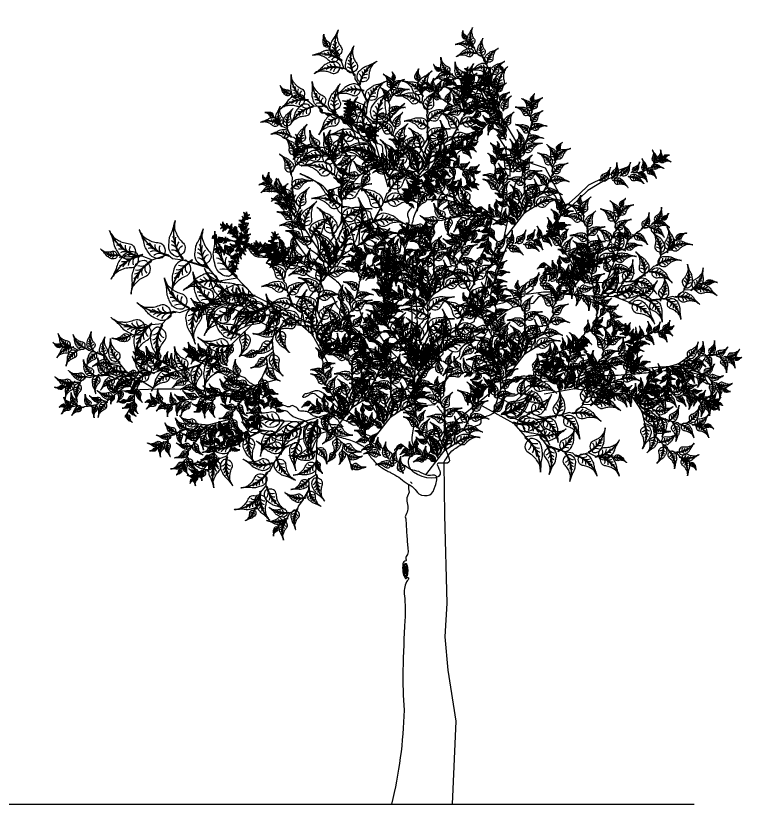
# Model space of a CAD drawing. Header units: millimetres. Extents: x 454 to 24074, y 929 to 15016.
# Drawn here: x 20249 to 24074, y 941 to 4997 of the extents above; entities that cross this region are included whole.
import ezdxf

# ---------------------------------------------------------------- set-up
doc = ezdxf.new("R2010")
doc.units = ezdxf.units.MM
doc.layers.add('cadblocksdwg.com', color=255, linetype='Continuous')

# ---------------------------------------------------------------- blocks, each defined once
blk = doc.blocks.new('A$C3FA13C03')
h = blk.add_hatch()
h.set_pattern_fill('ANSI31', color=0, scale=0.5, style=0)
h.set_pattern_definition([(45, (-409.21837, 24.75955), (-0.044194174, 0.044194174), [])])
h.paths.add_polyline_path([(1.21, 0.93, -0.221846), (16.04, 4.35), (16.86, 4.74), (16.69, 4.71, 0.220082)])
at = {"color": 0}
for p, q in [((16.04, 4.35), (16.86, 4.74)), ((16.86, 4.74), (16.69, 4.71))]:
    blk.add_line(p, q, dxfattribs=at)
for centre, radius, start, end in [((9.29, 8.29), 3.58, 231.6611, 273.4527), ((11.42, 8.35), 3.42, 215.2105, 280.7503), ((14.38, 8.79), 4.01, 204.2325, 249.7277), ((13.04, -13.91), 18.98, 78.913, 128.5606), ((12.29, -13.25), 18, 77.9832, 128.0162), ((6.48, 8.75), 4.65, 258.239, 291.3681), ((18.83, -17.2), 23.68, 112.7664, 121.0494), ((12.6, 1.32), 3.75, 111.5575, 159.0553), ((14.27, 2.17), 3.03, 117.3703, 181.5987)]:
    blk.add_arc(centre, radius, start, end, dxfattribs=at)
blk.add_open_spline([(14.62, 5), (14.69, 5.55), (14.79, 6.25), (14.32, 6.64), (14.26, 6.7), (13.28, 7.77), (10.38, 8.63), (7.65, 6.83), (5.22, 5.57), (3.96, 3.5), (2.03, 1.79), (0.96, 0.9), (-0.29, -0.27), (0.86, 0.78), (1.58, 1.07), (2.84, 2.01), (4.67, 2.06), (6.95, 2.26), (9.16, 1.74), (11.9, 0.64), (14.24, 2.6), (14.5, 4.08), (14.57, 4.6)], degree=3, knots=[69.555843, 69.555843, 69.555843, 69.555843, 72.612031, 73.132878, 73.132878, 73.132878, 81.814525, 87.709756, 92.384297, 97.90198, 101.982918, 107.282246, 107.896492, 110.156616, 111.519358, 113.667159, 118.917404, 122.235291, 127.364954, 132.523607, 138.882219, 141.933249, 141.933249, 141.933249, 141.933249], dxfattribs=at)
blk = doc.blocks.new('A$C1E306681')
at = {"color": 0}
for p, q in [((15.65, 51.82), (20.95, 49.06)), ((20.95, 49.06), (22.67, 46.71)), ((22.67, 46.71), (26.96, 45.72)), ((26.96, 45.72), (27.47, 44.22)), ((27.47, 44.22), (29.54, 42.49)), ((29.54, 42.49), (33.98, 37.28)), ((34.16, 37.49), (31.01, 40.92)), ((33.98, 37.28), (34.23, 36.15)), ((34.75, 32.76), (34.16, 37.49)), ((7.66, 32.32), (13.64, 32.39)), ((13.64, 32.39), (16.26, 31.13)), ((16.26, 31.13), (20.51, 32.27)), ((20.51, 32.27), (21.67, 31.19)), ((21.67, 31.19), (24.31, 30.64)), ((39.16, 30.91), (34.75, 32.76)), ((24.31, 30.64), (30.68, 28.13)), ((30.73, 28.41), (26.35, 29.95)), ((40.41, 24.91), (39.16, 30.91)), ((30.68, 28.13), (31.43, 27.26)), ((33.49, 24.52), (30.73, 28.41)), ((38.25, 24.96), (33.49, 24.52)), ((40, 15.26), (33.91, 24.98)), ((42.19, 20.25), (38.25, 24.96)), ((49.11, 11.01), (40.41, 24.91)), ((4.09, 23.76), (7.47, 21.29)), ((7.47, 21.29), (9.48, 20.94)), ((9.48, 20.94), (11.44, 18.57)), ((11.44, 18.57), (12.54, 18.71)), ((12.54, 18.71), (14.27, 17.95)), ((42.65, 20.13), (24.44, 15.87)), ((14.27, 17.95), (18.92, 16.8)), ((18.84, 16.62), (15.71, 17.52)), ((21.99, 17.72), (18.84, 16.62)), ((18.92, 16.8), (19.7, 16.99)), ((24.52, 15.53), (21.99, 17.72)), ((44.45, 17.87), (38.44, 12.3)), ((38.44, 12.3), (37.05, 9.56)), ((34.68, 9.24), (33.77, 7.04)), ((37.05, 9.56), (34.68, 9.24)), ((30.89, 5.23), (33.72, 7.17)), ((33.77, 7.04), (31.81, 5.79)), ((33.72, 7.17), (33.98, 7.68)), ((29.23, 4.01), (29.67, 4.66)), ((29.67, 4.66), (30.89, 5.23))]:
    blk.add_line(p, q, dxfattribs=at)
for p, xscale, yscale, zscale, rotation in [((17.21, 59.12), -0.5999999999999387, 0.5999999999999659, 0.6000000000000001, 121.9357695919831), ((12.68, 56.21), -0.2999999999999668, 0.2999999999999545, 0.3, 144.9536474359639), ((23.96, 55.23), -0.5999999999999387, 0.5999999999999659, 0.6000000000000001, 121.9357695919831), ((10.93, 48.03), 0.5999999999999901, 0.5999999999999901, 0.5999999999999901, 350.60387081704), ((33.27, 52.32), -0.6000000000001113, 0.5999999999999659, 0.6000000000000001, 84.9207047954444), ((13.28, 41.97), 0.599999999999997, 0.599999999999997, 0.599999999999997, 11.11127423636647), ((38.39, 46.63), -0.5999999999998796, 0.5999999999999659, 0.6000000000000001, 80.41221440551247), ((40.63, 44.49), -0.7800000000000303, 0.7799999999999727, 0.78, 99.54463805534897), ((22.35, 36.5), 0.599999999999997, 0.599999999999997, 0.599999999999997, 11.11127423636647), ((5.59, 39.5), -0.6000000000000059, 0.5999999999999659, 0.6000000000000001, 150.0484407505389), ((13.39, 39.25), -0.6000000000000059, 0.5999999999999659, 0.6000000000000001, 150.0484407505389), ((22.97, 41.06), -0.6000000000001046, 0.5999999999999659, 0.6000000000000001, 113.0333759539992), ((25.41, 35.63), 0.6000000000000384, 0.6000000000000384, 0.6000000000000384, 325.4206473497937), ((30.16, 38.46), -0.5999999999999167, 0.5999999999999659, 0.6000000000000001, 108.524885564075), ((33.14, 37.63), -0.7799999999999842, 0.7799999999999727, 0.78, 127.6573092139001), ((2.97, 34.79), -0.2999999999999698, 0.2999999999999545, 0.3, 173.0663185945312), ((5.29, 26.76), 0.5999999999999749, 0.5999999999999749, 0.5999999999999749, 18.71654197559368), ((27.88, 29), 0.7799999999999573, 0.7799999999999573, 0.7799999999999573, 325.4206473497992), ((10.22, 22.52), 0.6000000000000236, 0.6000000000000236, 0.6000000000000236, 39.22394539492123), ((20.79, 21.97), 0.6000000000000236, 0.6000000000000236, 0.6000000000000236, 39.22394539492123), ((5, 27.89), -0.4200000000000245, 0.4199999999999591, 0.4199999999999999, 125.8458314138061), ((9.53, 28.31), -0.4199999999999779, 0.4199999999999591, 0.4199999999999999, 105.3384279944767), ((23.9, 22.64), 0.6000000000000011, 0.6000000000000011, 0.6000000000000011, 353.5333185083481), ((0.42, 24.24), 0.2099999999999568, 0.2099999999999568, 0.2099999999999568, 331.4960547948575), ((28.36, 26.41), -0.5460000000000121, 0.5459999999999923, 0.546, 128.8486327552591), ((29.16, 19.38), 0.7799999999999626, 0.7799999999999626, 0.7799999999999626, 347.6010694755794), ((0, 20.5), 0.4200000000000151, 0.4200000000000151, 0.4200000000000151, 354.5139326388599), ((15.78, 24.33), -0.4199999999999779, 0.4199999999999591, 0.4199999999999999, 105.3384279944767), ((17.29, 22.68), -0.4200000000000395, 0.4199999999999591, 0.4199999999999999, 151.0290548810471), ((22.21, 23.2), -0.5460000000000134, 0.5459999999999923, 0.546, 151.029054881047), ((29.2, 17.96), 0.7799999999999461, 0.7799999999999461, 0.7799999999999461, 353.5333185083544), ((4.55, 17.48), 0.4200000000000151, 0.4200000000000151, 0.4200000000000151, 354.5139326388599), ((28.78, 13.11), -0.389999999999986, 0.3899999999999864, 0.39, 241.4210247994854), ((38.73, 14.76), 0.3899999999999617, 0.3899999999999617, 0.3899999999999617, 12.27258392309947), ((14.44, 11.12), 0.4199999999999121, 0.4199999999999121, 0.4199999999999121, 36.03748782532369), ((16.47, 10.38), 0.5459999999999644, 0.5459999999999644, 0.5459999999999644, 16.90506417549557), ((25.46, 13.65), 0.2729999999999948, 0.2729999999999948, 0.2729999999999948, 23.37475174990964), ((35.03, 16.43), -0.3900000000000132, 0.3899999999999864, 0.39, 177.2758267026306), ((40.65, 7.19), 0.3900000000000099, 0.3900000000000099, 0.3900000000000099, 65.33225812285657), ((29.26, 13.41), -0.2730000000000549, 0.2729999999999677, 0.273, 177.2758267026299), ((31.85, 11.96), -0.3899999999999773, 0.3899999999999864, 0.39, 199.4562488284118), ((29.8, 9.08), -0.3000000000000073, 0.2999999999999545, 0.3, 199.4562488284252), ((35.98, 2.82), 0.3900000000000099, 0.3900000000000099, 0.3900000000000099, 65.33225812285657), ((34.63, 2.08), 0.2999999999999262, 0.2999999999999262, 0.2999999999999262, 84.46468177269203), ((31.41, 0), 0.3000000000000506, 0.3000000000000506, 0.3000000000000506, 79.95619138276496)]:
    blk.add_blockref('A$C3FA13C03', p, dxfattribs=dict(at, xscale=xscale, yscale=yscale, zscale=zscale, rotation=rotation))
blk = doc.blocks.new('A$C2E9038FB')
at = {"color": 0}
for p, q in [((6.62, 16.86), (6.77, 14.87)), ((6.77, 14.87), (6.41, 13.97)), ((6.41, 13.97), (6.88, 12.58)), ((6.88, 12.58), (6.54, 12.18)), ((6.42, 11.29), (5.72, 9.11)), ((6.54, 12.18), (6.42, 11.29)), ((5.72, 9.11), (5.44, 8.85))]:
    blk.add_line(p, q, dxfattribs=at)
for p, xscale, yscale, zscale, rotation in [((4.72, 17.53), 0.2000000000000111, 0.2000000000000111, 0.2000000000000111, 292.3480726877181), ((8.97, 17.7), -0.1999999999999825, 0.1999999999999886, 0.2, 63.67997146266246), ((7.35, 18.47), -0.09999999999999569, 0.09999999999999432, 0.1, 86.69784930665183), ((3.42, 15.8), 0.1999999999999952, 0.1999999999999952, 0.1999999999999952, 312.8554761070486), ((9.05, 15.1), -0.1999999999999825, 0.1999999999999886, 0.2, 63.67997146266246), ((3.46, 12.27), 0.1999999999999952, 0.1999999999999952, 0.1999999999999952, 312.8554761070486), ((9.86, 11.95), -0.2000000000000285, 0.1999999999999886, 0.2, 26.66490666612428), ((3.75, 11.25), 0.2000000000000107, 0.2000000000000107, 0.2000000000000107, 267.1648492204711), ((9.14, 9.5), -0.1999999999999617, 0.1999999999999886, 0.2, 22.1564162761967), ((8.93, 8.5), -0.2600000000000017, 0.2599999999999909, 0.26, 41.28883992602751), ((2.3, 9.39), 0.2599999999999895, 0.2599999999999895, 0.2599999999999895, 267.1648492204783), ((0.05, 6.51), 0.2600000000000029, 0.2600000000000029, 0.2600000000000029, 289.3452713462602), ((7.03, 4.68), -0.2600000000000017, 0.2599999999999909, 0.26, 41.28883992602751), ((0, 4.44), 0.2599999999999895, 0.2599999999999895, 0.2599999999999895, 267.1648492204783)]:
    blk.add_blockref('A$C3FA13C03', p, dxfattribs=dict(at, xscale=xscale, yscale=yscale, zscale=zscale, rotation=rotation))
blk = doc.blocks.new('A$C530D41A2')
at = {"color": 0}
blk.add_arc((-6.94, -9.89), 17.68, 34.6828, 56.4789, dxfattribs=at)
at = {"color": 0, "xscale": 0.5000000000000098, "yscale": 0.5000000000000098, "zscale": 0.5000000000000098, "rotation": 70.00765888786107}
blk.add_blockref('A$C2E9038FB', (7.43, -0.3), dxfattribs=at)
blk = doc.blocks.new('A$C02AA3D45')
at = {"color": 0}
blk.add_line((4.52, 3.17), (5.44, 2.74), dxfattribs=at)
blk.add_blockref('A$C530D41A2', (0, 0), dxfattribs=at)
blk = doc.blocks.new('A$C59005EB8')
at = {"color": 0}
for p, q in [((23.85, 33.29), (24.14, 29.31)), ((3.89, 29.99), (3.67, 27.21)), ((9.99, 30.97), (12.13, 27.61)), ((24.14, 29.31), (23.42, 27.51)), ((4.18, 25.95), (3.52, 24.01)), ((3.67, 27.21), (4.18, 25.95)), ((12.13, 27.61), (12.33, 25.68)), ((12.33, 25.68), (14.47, 23.67)), ((23.42, 27.51), (24.36, 24.73)), ((3.52, 24.01), (3.99, 23.43)), ((3.99, 23.43), (4.17, 22.19)), ((4.17, 22.19), (5.14, 19.15)), ((5.01, 19.13), (4.43, 21.22)), ((14.47, 23.67), (14.27, 22.64)), ((14.27, 22.64), (14.88, 20.95)), ((14.88, 20.95), (15.7, 16.45)), ((23.43, 22.14), (22.04, 17.79)), ((22.22, 17.77), (23.06, 20.75)), ((23.69, 23.92), (23.43, 22.14)), ((24.36, 24.73), (23.69, 23.92)), ((6.74, 17.73), (5.01, 19.13)), ((5.14, 19.15), (5.53, 18.77)), ((6.39, 15.53), (6.74, 17.73)), ((15.87, 16.52), (15.2, 19.55)), ((19.75, 15.77), (22.22, 17.77)), ((22.04, 17.79), (21.48, 17.26)), ((15.35, 6.86), (6.55, 15.69)), ((11.66, 6.65), (15.04, 13.52)), ((14.63, 13.59), (15.87, 16.52)), ((16.55, 11.05), (14.63, 13.59)), ((15.7, 16.45), (15.46, 15.72)), ((17.28, 9.81), (20.24, 12.62)), ((20.24, 12.62), (19.75, 15.77)), ((1.51, 8.82), (2.03, 8.79)), ((2.03, 8.79), (2.78, 8.3)), ((2.78, 8.3), (4.87, 7.38)), ((12.45, 0), (17.28, 9.81)), ((15.26, 7.17), (16.55, 11.05)), ((4.82, 7.3), (3.43, 7.98)), ((6.39, 7.56), (4.82, 7.3)), ((4.87, 7.38), (5.26, 7.41)), ((7.4, 6.33), (6.39, 7.56)), ((9.44, 6.5), (7.4, 6.33)), ((14.7, 5.05), (9.44, 6.5))]:
    blk.add_line(p, q, dxfattribs=at)
for p, xscale, yscale, zscale, rotation in [((9.75, 34.5), -0.1999999999999968, 0.1999999999999886, 0.2, 114.8105204652098), ((13.34, 34.66), -0.3999999999999631, 0.3999999999999773, 0.4, 91.79264262122142), ((17.43, 31.17), 0.3999999999999905, 0.3999999999999905, 0.3999999999999905, 312.8554761070486), ((20.05, 34.63), 0.4000000000000222, 0.4000000000000222, 0.4000000000000222, 292.3480726877181), ((28.54, 34.96), -0.3999999999999651, 0.3999999999999773, 0.4, 63.67997146266246), ((25.3, 36.51), -0.1999999999999914, 0.1999999999999886, 0.2, 86.69784930665183), ((0.6, 31.17), 0.2799999999999815, 0.2799999999999815, 0.2799999999999815, 296.2581345095405), ((6.55, 30.93), -0.2800000000000291, 0.2799999999999869, 0.28, 67.59003328447457), ((2.87, 32.25), 0.1399999999999982, 0.1399999999999982, 0.1399999999999982, 273.2402566655696), ((8.37, 28.51), -0.2799999999999718, 0.2799999999999869, 0.28, 47.08262986515609), ((5.33, 26.09), 0.3999999999999672, 0.3999999999999672, 0.3999999999999672, 340.9681472656028), ((6.01, 30.37), 0.4000000000000479, 0.4000000000000479, 0.4000000000000479, 320.4607438462759), ((15.93, 30.16), -0.3999999999999631, 0.3999999999999773, 0.4, 91.79264262122142), ((28.7, 29.77), -0.3999999999999651, 0.3999999999999773, 0.4, 63.67997146266246), ((0.49, 27.53), 0.2799999999999815, 0.2799999999999815, 0.2799999999999815, 296.2581345095405), ((8.31, 23.57), -0.2799999999999718, 0.2799999999999869, 0.28, 47.08262986515609), ((20.32, 25.36), -0.4000000000000717, 0.3999999999999773, 0.4, 54.77757782467741), ((17.52, 24.11), 0.3999999999999905, 0.3999999999999905, 0.3999999999999905, 312.8554761070486), ((30.31, 23.47), -0.4000000000000569, 0.3999999999999773, 0.4, 26.66490666612428), ((0.35, 19.7), 0.2799999999999745, 0.2799999999999745, 0.2799999999999745, 337.7816896960056), ((7.9, 22.14), -0.2800000000000117, 0.2799999999999869, 0.28, 92.77325675171997), ((8.73, 19.9), 0.3999999999999672, 0.3999999999999672, 0.3999999999999672, 340.9681472656028), ((21.37, 20.37), -0.3999999999999546, 0.3999999999999773, 0.4, 50.26908743474599), ((18.09, 22.07), 0.4000000000000214, 0.4000000000000214, 0.4000000000000214, 267.1648492204711), ((28.88, 18.57), -0.3999999999999234, 0.3999999999999773, 0.4, 22.1564162761967), ((0.65, 18.29), 0.364000000000011, 0.364000000000011, 0.364000000000011, 318.6492660461731), ((9.93, 19.53), -0.3639999999999903, 0.3639999999999901, 0.364, 92.77325675172911), ((13.9, 17.16), -0.3639999999999981, 0.3639999999999901, 0.364, 70.59283462594367), ((10.2, 18.37), 0.40000000000004, 0.40000000000004, 0.40000000000004, 295.2775203790332), ((15.2, 18.35), 0.519999999999979, 0.519999999999979, 0.519999999999979, 267.1648492204783), ((21.94, 18.39), -0.5199999999999877, 0.5199999999999818, 0.52, 69.4015110845876), ((28.46, 16.56), -0.5200000000000033, 0.5199999999999818, 0.52, 41.28883992602751), ((29.02, 18.07), 0.2800000000000832, 0.2800000000000832, 0.2800000000000832, 331.1142257346623), ((5.65, 14.34), 0.1819999999999715, 0.1819999999999715, 0.1819999999999715, 325.1189536205815), ((6.51, 12.27), -0.2600000000000057, 0.2599999999999909, 0.26, 183.165226670161), ((9.4, 13.73), 0.5199999999999584, 0.5199999999999584, 0.5199999999999584, 295.2775203790284), ((10.2, 14.25), 0.5200000000000058, 0.5200000000000058, 0.5200000000000058, 289.3452713462602), ((0, 6.17), 0.2000000000000126, 0.2000000000000126, 0.2000000000000126, 21.70039325344811), ((4.58, 10.27), -0.2000000000000319, 0.1999999999999886, 0.2, 141.2004506991044), ((6.85, 12.1), -0.1820000000000101, 0.1819999999999951, 0.182, 119.0200285733161), ((6.93, 10.12), -0.2599999999999498, 0.2599999999999909, 0.26, 141.2004506990856), ((10.59, 9.89), -0.2600000000000005, 0.2599999999999909, 0.26, 119.0200285733098), ((10.93, 7.2), 0.2600000000000078, 0.2600000000000078, 0.2600000000000078, 314.016785793784), ((24.65, 8.93), -0.5200000000000033, 0.5199999999999818, 0.52, 41.28883992602751), ((2.31, 5.08), 0.1999999999999633, 0.1999999999999633, 0.1999999999999633, 26.20888364337435), ((3.2, 4.57), 0.2600000000000432, 0.2600000000000432, 0.2600000000000432, 7.07645999354198), ((7.32, 3.46), 0.2600000000000432, 0.2600000000000432, 0.2600000000000432, 7.07645999354198)]:
    blk.add_blockref('A$C3FA13C03', p, dxfattribs=dict(at, xscale=xscale, yscale=yscale, zscale=zscale, rotation=rotation))
blk = doc.blocks.new('Trees side 024_cad-block.com')
at = {"color": 0}
for p, q in [((-221.7, 7970.2), (-232.8, 7844.8)), ((293.2, 7349.4), (282.1, 7224)), ((293.4, 7349.4), (282.3, 7224.1)), ((208.7, 7210.3), (197.6, 7085)), ((817.7, 7062.4), (836.8, 7041.3)), ((836.8, 7041.3), (883.2, 7027)), ((-633, 5969.5), (-613.9, 5948.3)), ((-613.9, 5948.3), (-567.5, 5934.1)), ((248.6, 5534.5), (267.7, 5513.4)), ((267.7, 5513.4), (314, 5499.1)), ((2324.2, 5200), (2343.3, 5178.8)), ((2343.3, 5178.8), (2389.6, 5164.5)), ((1207.7, 4881.7), (763.6, 4519.2)), ((763.6, 4519.2), (663.6, 4384.9)), ((663.6, 4384.9), (626.7, 4390.9)), ((224.7, 3801.5), (243.8, 3780.3))]:
    blk.add_line(p, q, dxfattribs=at)
blk.add_lwpolyline([(295, 4910.2), (364.1, 5063.4), (364.1, 5063.4), (610.6, 5309.9), (603.8, 5360.2), (671.9, 5418.6), (759.6, 5496.5), (827.8, 5564.6), (857, 5613.3), (876.5, 5661.9), (934.9, 5671.7), (973.9, 5691.1), (993.3, 5759.3), (1051.8, 5866.4), (1090.7, 6070.8), (1119.9, 6187.6), (1139.4, 6314.1), (1188.1, 6372.5), (1188.1, 6469.9), (1236.8, 6557.5), (1246.6, 6635.3), (1188.1, 6684), (1149.2, 6703.5), (1150.5, 6779.8), (1081, 6839.7), (1051.8, 6917.6), (1003.1, 6956.5), (905.7, 7034.4), (730.4, 7102.6), (574.5, 7131.8), (418.7, 7131.8), (467.4, 7131.8), (633, 7131.8), (701.1, 7112.3), (749.8, 7092.8), (857, 7073.4), (983.6, 7034.4), (1139.4, 6937.1), (1266, 6859.2), (1285.5, 6830), (1285.5, 6937.1), (1305, 7014.9), (1334.2, 7268), (1314.7, 7355.6), (1330.4, 7435.1), (1369.3, 7415.7), (1398.6, 7405.9), (1398.6, 7464.3), (1402.4, 7501.6), (1373.2, 7579.5), (1344, 7745), (1246.6, 7891), (1305, 7891), (1334.2, 7891), (1305, 7978.6), (1246.6, 8017.5), (1197.9, 8085.7), (1129.7, 8202.5), (1071.3, 8251.1), (1012.8, 8290.1), (760.7, 8480.2), (564.8, 8552.9), (656.8, 8518.8), (705.9, 8500.6), (798.5, 8455.6), (905.7, 8358.2), (1110.2, 8270.6), (1178.4, 8251.1), (1256.1, 8169.6), (1332.8, 8041.8), (1462.6, 7823.4), (1497.1, 7611.7), (1813.3, 7505.5), (2053.5, 7051.7), (2209.3, 7188), (2326.2, 7304.8), (2686.5, 7480), (2793.7, 7519), (2628.1, 7402.1), (2511.2, 7353.5), (2423.6, 7304.8), (2316.4, 7236.7), (2121.6, 7051.7), (2024.2, 6983.6), (1932.7, 7167.9), (1673.5, 7464.7), (1583.3, 7485.1), (1548.5, 7540.6), (1538.7, 7404.3), (1460.8, 7336.2), (1431.6, 7199.9), (1421.9, 7122), (1421.9, 7102.6), (1392.7, 7044.1), (1382.9, 6956.5), (1324.5, 6684), (1363.4, 6684), (1441.4, 6645.1), (1402.4, 6635.3), (1363.4, 6596.4), (1295.3, 6421.2), (1266, 6372.5), (1227.1, 6284.9), (1227.1, 6226.5), (1168.6, 6012.4), (1158.9, 5885.8), (1188.1, 5885.8), (1324.5, 5915), (1421.9, 5963.7), (1509.5, 5992.9), (1529, 6031.8), (1626.4, 6109.7), (1714.1, 6197.3), (1743.3, 6255.7), (1694.6, 6187.6), (1684.8, 6138.9), (1665.4, 6100), (1665.4, 6070.8), (1587.4, 6012.4), (1792, 6041.6), (1947.8, 6041.6), (2230.3, 6002.6), (2649.1, 5837.2), (2347.1, 5924.8), (2152.3, 6002.6), (1899.1, 6022.1), (1733.5, 5983.2), (1665.4, 5905.3), (1431.6, 5856.6), (1344, 5807.9), (1197.9, 5700.9), (1129.7, 5632.7), (1071.3, 5574.3), (925.2, 5486.7), (808.3, 5369.9), (798.5, 5282.3), (662.2, 5165.5), (652.5, 5116.8), (652.5, 5068.2), (613.5, 4922.2), (613.5, 4815.1), (506.4, 4708), (389.5, 4698.3), (311.6, 4708), (185, 4737.2)], close=True, dxfattribs=at)
blk.add_lwpolyline([(618.5, 4020.8), (625.5, 3410.2), (650.6, 2368.9), (629.7, 1975.2), (663.8, 1579.3), (758.6, 980.7), (715.7, 0)], dxfattribs=at)
blk.add_lwpolyline([(198.2, 3773.9), (198.3, 3720.4), (207.9, 3681.2), (188, 3633.6, 0.178355), (184.5, 3552.8, -0.215377), (168.1, 3410.1, 0.283937), (168.8, 3365.2), (181.7, 3152.2, 0.013281), (196, 2989.6, -0.195791), (179.9, 2932.1, 0.275008), (173.7, 2882, -0.478813), (168.3, 2871.6, 0.321971), (133.7, 2834.4, 0.060887), (133.2, 2741.3, 0.124774), (162, 2665.9, 0.612037), (179.7, 2668.4, -0.459018), (192.3, 2673.5, -0.562244), (194.1, 2645.9, 0.139655), (175.5, 2623, 0.130403), (151.3, 2457.4, -0.044385), (158.6, 2167.8, 0.011328), (134.6, 1579.6, 0.023489), (148.1, 1108.4, -0.05258), (0, 0, 6.312418)], format="xyb", dxfattribs=at)
for centre, radius, start, end in [((-2087.7, 6384.8), 397.9, 34.68279, 56.47888), ((-3539.8, 3747), 1694.5, 41.57427, 65.17052), ((-2675.2, -196.5), 5092, 78.11821, 96.82608), ((-2031.1, 3455.8), 1365.3, 74.33678, 118.49647)]:
    blk.add_arc(centre, radius, start, end, dxfattribs=at)
blk.add_ellipse((167.6, 2760.7), major_axis=(2.1, -76.4), ratio=0.252483, dxfattribs=at)
for points in [[(875, 8394), (886.3, 8484.1), (887.6, 8527.7), (887.6, 8566), (890.2, 8611.9), (892.8, 8670.6), (897.9, 8693.5), (892.8, 8657.8), (892.8, 8611.9), (892.8, 8560.9), (892.8, 8530.3), (900.2, 8484.8), (889.3, 8432.3), (879.6, 8390.6)], [(-510.5, 8019.6), (-499.2, 8109.7), (-497.9, 8153.3), (-497.9, 8191.6), (-495.3, 8237.5), (-492.8, 8296.2), (-487.6, 8319.1), (-492.8, 8283.4), (-492.8, 8237.5), (-492.8, 8186.5), (-492.8, 8155.8), (-485.3, 8110.4), (-496.2, 8057.8), (-505.9, 8016.2)], [(1207.7, 4881.7), (1263.5, 5120.8), (1488, 5357.9), (1529.9, 5527.6), (1579.7, 5593.9), (1542.7, 5530.6), (1573.6, 5537.3), (1559, 5517.9), (1554.2, 5484), (1532.9, 5434.1), (1541.2, 5399.6), (1549.3, 5362.9), (1529.9, 5333.9), (1515.4, 5295.1), (1496, 5261.2), (1476.7, 5222.5), (1418.5, 5174.1), (1389.4, 5159.5), (1350.7, 5120.8), (1350.7, 5053), (1345.8, 4999.7), (1313.3, 4925.1)], [(2520.8, 5198.2), (2610.3, 5267.8), (2732.2, 5287.7), (2758.7, 5297.6), (2801.8, 5324.2), (2841.6, 5354), (2858.2, 5370.6), (2868.2, 5410.4), (2894.7, 5446.8), (2921.2, 5519.8), (2931.2, 5559.5), (2927.9, 5513.1), (2911.3, 5480), (2901.3, 5460.1), (2898, 5440.2), (2884.8, 5403.7), (2871.5, 5373.9), (2848.3, 5340.7), (2831.7, 5320.9), (2795.2, 5297.6), (2758.7, 5277.8), (2715.6, 5257.9), (2607, 5251.2), (2577.8, 5194.5)], [(618.4, 4031.2), (730.7, 4179.7), (759.3, 4198.7), (819.7, 4243.2), (889.6, 4309.9), (934.1, 4386.2), (969.1, 4449.7), (1055.4, 4495.6), (1058.1, 4551.4), (1112.2, 4573.6), (1169.4, 4595.9), (1226.6, 4630.8), (1290.2, 4684.8), (1325.1, 4745.2), (1343.2, 4809.4), (1439.6, 4815.1), (1496.8, 4843.7), (1554, 4878.6), (1616.6, 4936.7), (1697.1, 4951.7), (1744.7, 4970.8), (1814.7, 4986.7), (2264.4, 4961.1), (2321.6, 4945.3), (2359.7, 4942.1), (2372.4, 4942.1), (2426.5, 4891.3)]]:
    blk.add_spline(points, degree=3, dxfattribs=at)
for points, start_tangent, end_tangent in [([(248.3, 4822.7), (271.4, 5038.6), (279.2, 5169.7), (279.2, 5269.9), (256, 5362.5), (225.2, 5501.3), (225.2, 5601.5), (240.6, 5748), (232.9, 5855.9), (202, 5994.7), (155.7, 6087.2), (124.9, 6195.2), (94, 6256.9), (70.9, 6256.9), (78.6, 6202.9), (9.1, 6210.6), (24.6, 6256.9), (44.3, 6396.3), (-4.1, 6455.3), (-44.9, 6495.9), (-83.4, 6542.2), (-114.3, 6557.6), (-176, 6549.9), (-145.2, 6580.7), (-114.3, 6596.1), (-145.2, 6680.9), (-199.2, 6727.2), (-245.5, 6781.2), (-338, 6889.1), (-484.6, 6958.5), (-523.2, 6950.8), (-638.9, 7012.5), (-660.9, 7058.8), (-708.4, 7112.7), (-746.9, 7166.7), (-785.5, 7213), (-847.6, 7302.2), (-1080.3, 7434.7), (-831.8, 7305.5), (-785.5, 7266.9), (-723.8, 7189.8), (-647.4, 7099.4), (-602.8, 7056.1), (-538.6, 7043.3), (-492.3, 7035.6), (-376.6, 6997.1), (-253.2, 6981.7), (-230, 6904.6), (-191.5, 6850.6), (-160.6, 6819.7), (-98.9, 6765.8), (-52.6, 6734.9), (-83.4, 6719.5), (-75.7, 6688.7), (-29.4, 6673.2), (-6.3, 6665.5), (-21.7, 6611.6), (24.6, 6565.3), (32.3, 6519), (86.3, 6495.9), (101.7, 6549.9), (148, 6680.9), (171.1, 6781.2), (132.6, 6804.3), (124.9, 6850.6), (148, 6842.9), (202, 6858.3), (194.3, 6920), (202, 6997.1), (240.6, 7043.3), (171.1, 7105), (94, 7189.8), (70.9, 7243.8), (63.1, 7351.8), (9.1, 7398), (-98.9, 7506), (-114.3, 7559.9), (-145.2, 7590.8), (-206.9, 7652.5), (-253.2, 7760.4), (-345.8, 7876.1), (-457.8, 7958.3), (-582.8, 8076.1), (-709.7, 8142.3), (-824.1, 8153.6), (-775.1, 8149.6), (-656.4, 8110.8), (-588.6, 8079.4), (-507.8, 8030.3), (-415.2, 7984), (-322.6, 7922.3), (-260.9, 7937.8), (-168.3, 7968.6), (-106.6, 8022.6), (-52.6, 8053.4), (72.7, 8193.1), (155, 8260.9), (-29.4, 8076.5), (-68, 8014.9), (-122, 7976.3), (-176, 7930), (-214.6, 7876.1), (-183.7, 7837.5), (-191.5, 7806.7), (-160.6, 7791.3), (-106.6, 7752.7), (-98.9, 7675.6), (-68, 7629.3), (-14, 7567.6), (78.6, 7506), (178.9, 7382.6), (240.6, 7390.3), (263.7, 7405.7), (279.2, 7290.1), (279.2, 7259.2), (279.2, 7228.4), (356.3, 7282.4), (410.3, 7382.6), (510.6, 7529.1), (649.5, 7691), (711.2, 7752.7), (765.2, 7814.4), (888.6, 7852.9), (1037, 7981.9), (980.4, 7919.9), (898.2, 7846.9), (834.6, 7829.8), (811.5, 7806.7), (772.9, 7752.7), (718.9, 7683.3), (657.2, 7613.9), (595.5, 7559.9), (556.9, 7506), (510.6, 7475.1), (464.3, 7351.8), (410.3, 7259.2), (387.2, 7197.5), (356.3, 7151.3), (340.9, 7097.3), (310, 7027.9), (271.4, 6943.1), (248.3, 6858.3), (232.9, 6796.6), (202, 6704.1), (194.3, 6642.4), (163.4, 6519), (255.8, 6412.9), (246.1, 6317.9), (250.9, 6232.7), (240.6, 6133.5), (271.4, 6025.6), (294.6, 5894.5), (302.3, 5740.3), (317.7, 5609.2), (333.2, 5655.5), (356.3, 5678.6), (371.7, 5701.7), (425.7, 5732.6), (456.6, 5794.2), (441.2, 5740.3), (410.3, 5678.6), (379.5, 5624.6), (348.6, 5555.2), (340.9, 5462.7), (388.1, 5378.5), (414.7, 5306.3), (402.8, 5208.2), (414.7, 5161.9), (357.7, 5028.9), (248.3, 4822.7)], (0.122565, 0.99246), (0.122565, 0.99246)), ([(-2385.8, 5280.6), (-2022.1, 5163), (-1904.8, 5119.6), (-1857, 5080.5), (-1787.5, 5045.8), (-1739.7, 5032.8), (-1683.3, 4980.7), (-1626.8, 4945.9), (-1557.3, 4902.5), (-1526.9, 4828.7), (-1479.1, 4802.7), (-1457.4, 4781), (-1405.2, 4759.3), (-1301, 4715.8), (-1235.8, 4689.8), (-1201.1, 4685.4), (-1179.4, 4698.5), (-1162, 4698.5), (-1127.2, 4681.1), (-1105.5, 4663.7), (-1088.1, 4637.7), (-1057.7, 4633.4), (-1036, 4633.4), (-975.2, 4620.3), (-953.5, 4603), (-923.1, 4581.3), (-870.9, 4563.9), (-814.5, 4542.2), (-762.3, 4516.1), (-723.2, 4481.4), (-679.8, 4472.7), (-627.7, 4468.4), (-575.5, 4451), (-614.6, 4494.4), (-627.7, 4524.8), (-662.4, 4555.2), (-701.5, 4589.9), (-731.9, 4607.3), (-758, 4646.4), (-758, 4689.8), (-751, 4710.3), (-844.9, 4794), (-897, 4833.1), (-927.4, 4846.1), (-962.2, 4833.1), (-1001.3, 4811.4), (-1049, 4802.7), (-1027.3, 4833.1), (-992.6, 4841.7), (-962.2, 4850.4), (-936.1, 4863.4), (-914.4, 4872.1), (-792.7, 4837.4), (-731.9, 4772.3), (-675.5, 4711.5), (-606, 4646.4), (-575.5, 4585.6), (-571.2, 4533.5), (-523.4, 4516.1), (-453.9, 4468.4), (-384.4, 4485.7), (-345.3, 4498.8), (-349.7, 4468.4), (-358.3, 4433.6), (-323.6, 4372.9), (-267.1, 4346.8), (-223.7, 4312.1), (-232.4, 4281.7), (-184.6, 4242.6), (-106.4, 4194.9), (-58.6, 4168.8), (2.2, 4134.1), (19.6, 4095), (50, 4051.6), (136.9, 4003.8), (228.1, 3947.4), (323.7, 3921.4), (432.3, 3877.9), (523.5, 3873.6), (514.8, 3752), (449.6, 3647.8), (323.7, 3660.9), (261.9, 3728.5), (171.5, 3790.3), (84.2, 3855.4), (-6.5, 3908.3), (-49.9, 3930), (-167.2, 4008.2), (-232.4, 4077.6), (-271.5, 4129.7), (-301.9, 4190.5), (-349.7, 4229.6), (-506, 4299.1), (-671.1, 4351.2), (-771, 4407.6), (-863.1, 4447.1), (-917.7, 4463.2), (-985.4, 4501.7), (-1073.5, 4539.5), (-1183.7, 4589.9), (-1231.5, 4633.4), (-1327.1, 4655.1), (-1405.2, 4685.4), (-1479.1, 4711.5), (-1570.3, 4746.2), (-1622.4, 4746.2), (-1713.7, 4763.6), (-1917.8, 4807), (-2061.2, 4859.1), (-1870.1, 4802.7), (-1813.6, 4802.7), (-1566, 4772.3), (-1723.1, 4882.3), (-1813.9, 4947.6), (-1943.9, 5054.5), (-2017.7, 5097.9), (-2091.6, 5154.3), (-2139.4, 5167.3), (-2385.8, 5280.6)], (0.933286, -0.359135), (0.933286, -0.359135))]:
    blk.add_spline(points, degree=3, dxfattribs=dict(at, start_tangent=start_tangent, end_tangent=end_tangent))
for points, knots in [([(-1435.7, 6327.2), (-1425.5, 6335.6), (-1409.7, 6354), (-1366.3, 6454.6), (-1599.1, 6437.3), (-1638, 6488.2), (-1757.2, 6641.2), (-1919.8, 6643.4), (-2107, 6714.2), (-1778.9, 6613.9), (-1574, 6535.3), (-1590.1, 6480.7), (-1459.4, 6452.4), (-1292.8, 6437.2), (-1140.9, 6466.1), (-1040.3, 6386.9), (-984.9, 6381.7), (-952.5, 6385), (-852, 6295), (-1140.5, 6595.4), (-1163.3, 6813.5), (-1179.3, 7004.3), (-1391.1, 7487), (-1282.6, 7258.1), (-1218.3, 7177.8), (-1198.2, 7121.6), (-1198.2, 7041.3), (-1096.3, 6990.7), (-1088, 6872.7), (-1055.1, 6732.4), (-1017.1, 6533.5), (-786.2, 6468.5), (-804.7, 6295.3), (-707.6, 6210.3), (-612.3, 6154.3), (-569.3, 6019.5), (-393.9, 5962.5), (-376.4, 5727.6), (-148.5, 5578.3), (-57.4, 5375.8), (69.1, 5271.5), (99.6, 5210.8), (147.9, 5178.9), (209.9, 5119.1), (277.3, 4965.4), (242.5, 5027.7), (277.3, 4965.4)], [167.646803, 167.646803, 167.646803, 167.646803, 169.547261, 171.004451, 180.57609, 187.212956, 194.577237, 206.684424, 212.676939, 229.226276, 239.602276, 244.542557, 252.393726, 257.544708, 267.0357, 271.272799, 273.724347, 274.265806, 275.554809, 288.444018, 296.660205, 309.929276, 322.67206, 326.498567, 330.401512, 333.10723, 335.557379, 340.532203, 345.20308, 351.034261, 360.112611, 370.04555, 376.314127, 379.518013, 386.638013, 390.507393, 397.274219, 408.048355, 417.118767, 431.867427, 436.655619, 438.607092, 440.721053, 444.165877, 450.459896, 458.541657, 458.541657, 458.541657, 458.541657]), ([(-289, 5495.9), (-444.6, 5605.9), (-464.3, 5651.8), (-487.6, 5731.4), (-561.2, 5792.4), (-621.2, 5839.8), (-663.8, 5900.7), (-678.6, 5990.6), (-807.3, 6015.2), (-808.4, 6123.2), (-866.8, 6189.9), (-946.6, 6207.2), (-1020.5, 6254.1), (-1062.5, 6346.1), (-1176.3, 6352.4), (-1281.7, 6416.6), (-1376.8, 6415.3), (-1427.1, 6367), (-1440.7, 6353.1)], [3.720227, 3.720227, 3.720227, 3.720227, 6.176754, 10.298356, 14.508697, 18.532324, 20.483796, 24.358192, 29.562096, 34.240845, 36.736012, 40.859274, 44.78795, 48.038552, 53.357352, 58.237998, 63.444927, 65.396635, 65.396635, 65.396635, 65.396635]), ([(-1284.1, 5705.3), (-1283.6, 5705.4), (-1243.2, 5711.8), (-1154.6, 5710.5), (-1024.3, 5706.2), (-932.6, 5653.4), (-853, 5645), (-738.4, 5651.5), (-597.4, 5619.4), (-452.6, 5565.9), (-303.9, 5525.9), (-182.1, 5456.8), (-66.5, 5365.2), (-85.6, 5236.2), (41.8, 5217), (149, 5185), (147, 5075.6), (204.1, 5057.3), (234.9, 5043.5)], [623.960862, 623.960862, 623.960862, 623.960862, 624.01781, 629.394197, 635.840521, 641.024136, 643.088203, 646.416442, 656.308639, 661.975515, 667.076375, 676.698788, 680.865141, 685.583258, 690.289702, 695.560716, 698.478187, 702.649009, 702.649009, 702.649009, 702.649009]), ([(532.2, 4695.6), (564.5, 4660.7), (631.7, 4580.1), (639.7, 4398.3), (581.3, 4239.4), (763.7, 3977.3), (514.5, 4040.7), (560.2, 3957.5), (622.3, 3787.7), (291.3, 3851.6), (226.2, 3948.6), (197.3, 3991.6), (181, 4103.6), (330.1, 4163.5), (247.7, 4234.4), (240.2, 4314.8), (253.9, 4397.9), (268.7, 4483.6), (266.5, 4558.9), (264.7, 4623.6), (244.9, 4682.3), (206.4, 4741.5), (170, 4834), (84.2, 4900.4), (-5.1, 4966.1), (-32.9, 5068.2), (-126.5, 5120.9), (-221.1, 5142.2), (-279.6, 5212.2), (-293.5, 5299.5), (-335.2, 5336.3), (-380, 5429.8), (-353.1, 5350.7), (-373, 5309.9), (-433.3, 5321.8), (-449.2, 5381), (-512.2, 5398.3), (-573.5, 5423.4), (-638.5, 5457.5), (-697.2, 5487), (-747.8, 5532.7), (-816.9, 5566.8), (-877.4, 5516.9), (-887.6, 5594.8), (-992.2, 5528.4), (-959.7, 5620.7), (-1039.2, 5639.5), (-1126.4, 5656.4), (-1231.6, 5663.4), (-1284.1, 5705.3)], [332.727549, 332.727549, 332.727549, 332.727549, 338.964663, 346.679055, 354.870858, 363.957054, 369.387961, 370.765969, 374.738274, 390.311019, 390.311019, 390.311019, 397.219475, 401.562982, 405.118152, 407.72757, 412.361584, 416.233621, 419.304045, 422.385126, 424.812652, 427.447346, 431.797678, 437.772846, 441.577827, 446.275614, 450.890221, 455.025991, 459.023746, 462.260448, 465.951304, 468.01448, 470.840656, 471.412863, 473.9858, 476.187302, 479.04934, 481.80652, 485.240967, 488.79716, 490.436104, 494.483873, 497.480287, 499.544354, 502.117292, 505.966081, 508.013031, 512.719475, 512.75193, 512.75193, 512.75193, 512.75193]), ([(1313.3, 4925.1), (1359.4, 4945.8), (1434.7, 4979.6), (1513.2, 5044.8), (1589.7, 5056.1), (1682, 5032.1), (1676.2, 5103), (1794.5, 5130), (1969.8, 5189), (2196.8, 5134.8), (2345.3, 5175.1), (2419.3, 5187.3), (2485.7, 5198.9), (2606.3, 5196.2), (2765.6, 5183.9), (2947.6, 5129.6), (3096.9, 5155.6), (3237.6, 5157.3), (3407.2, 5175.8), (3536.7, 5071.3), (3704, 5068.6), (3706.5, 4970.1), (3785.9, 4941.5), (3701.9, 4954.1), (3688, 4984.5), (3614.3, 4979.5), (3743.5, 5009.8), (3634.3, 4995.2), (3593.5, 5052.7), (3486.5, 5035.3), (3426.4, 5107.9), (3355.1, 5090.8), (3305.5, 5119.8), (3243.6, 5114.8), (3169.4, 5099.2), (3077.9, 5093.2), (2945.4, 5076.4), (2749.9, 5061.5), (2530.1, 5047), (2375.7, 5059), (2318.7, 5064.2)], [0, 0, 0, 0, 6.783984, 11.093739, 12.836074, 17.575728, 18.831535, 20.484305, 31.384883, 45.549395, 49.077312, 51.832167, 55.560933, 58.024991, 67.878958, 76.871805, 82.806024, 87.740293, 95.875416, 104.157829, 109.611977, 114.081398, 115.183244, 117.461054, 119.59197, 120.7856, 123.572656, 125.401077, 129.074873, 133.4229, 137.611323, 139.828976, 142.40142, 144.86548, 147.863096, 152.570646, 157.033219, 165.689017, 178.706217, 186.328879, 186.328879, 186.328879, 186.328879]), ([(2316.1, 5051.1), (2351.2, 5040.5), (2421.7, 5022.2), (2537.7, 5014.3), (2581.2, 4917.6), (2655, 4897.1), (2739.1, 4902.6), (2825, 4880.9), (2908.1, 4824.4), (2969.6, 4775.9), (3135, 4796), (3008.5, 4740.4), (2920.7, 4761.8), (2824.7, 4790.8), (2751.2, 4843), (2692.1, 4842.5), (2633.2, 4842.1), (2577.1, 4845.2), (2496, 4886.7), (2427.9, 4905.1), (2385.4, 4916.6)], [2.85862, 2.85862, 2.85862, 2.85862, 7.80231, 12.547972, 17.041127, 20.254327, 22.032599, 28.316982, 31.628751, 35.036689, 40.142779, 42.644558, 47.731676, 53.440115, 55.487982, 59.584202, 60.854395, 63.40744, 66.945557, 72.810221, 72.810221, 72.810221, 72.810221]), ([(169.8, 2681), (171.8, 2681), (173.7, 2681.8), (176.8, 2684.2), (178.1, 2685.8), (181.6, 2691.4), (183.5, 2696.3), (186.6, 2708.2), (187.9, 2715.3), (190.6, 2739.1), (190.9, 2758.2), (188.5, 2789.6), (186.5, 2802.4), (182, 2820.2), (179.8, 2826.5), (175.6, 2834), (173.9, 2836.4), (170.3, 2839.3), (168.6, 2840.1), (164.9, 2840.6), (163, 2840.2), (159.7, 2838.4), (158.3, 2837), (155.9, 2833.7), (154.8, 2831.8), (151.3, 2824), (149.3, 2816.4), (146.3, 2798.5), (145.3, 2788.1), (144.7, 2766.4), (145, 2755), (146.9, 2731.9), (148.6, 2720.4), (153.2, 2701.1), (156, 2693.4), (160.9, 2685.9), (162.4, 2684), (166, 2681.6), (167.9, 2680.9), (169.8, 2681)], [0, 0, 0, 0, 0.181525, 0.181525, 0.363051, 0.363051, 0.709185, 0.709185, 1.05532, 1.05532, 1.762205, 1.762205, 2.298846, 2.298846, 2.684481, 2.684481, 2.926818, 2.926818, 3.10092, 3.10092, 3.275023, 3.275023, 3.449125, 3.449125, 3.623228, 3.623228, 4.055914, 4.055914, 4.488601, 4.488601, 4.921287, 4.921287, 5.405332, 5.405332, 5.889378, 5.889378, 6.101736, 6.101736, 6.283185, 6.283185, 6.283185, 6.283185]), ([(169.6, 2688.5), (169.8, 2688.5), (170, 2688.5), (171.1, 2689.4), (171.9, 2690.2), (173.5, 2692.7), (174.4, 2694.3), (177.3, 2701.5), (179.1, 2708.9), (181.8, 2726.5), (182.6, 2736.7), (183.1, 2763.1), (182.1, 2779.7), (178.2, 2805.2), (175.8, 2815), (171.7, 2825.5), (170.3, 2828.3), (167.9, 2831.6), (166.9, 2832.4), (165.9, 2832.9), (165.8, 2832.9), (165.5, 2832.9), (165.2, 2832.9), (164.3, 2832.2), (163.6, 2831.5), (161.5, 2828.5), (159.9, 2825.2), (157.2, 2816.5), (156, 2811.1), (152.7, 2790.4), (151.9, 2771.6), (153.6, 2738.5), (155.5, 2724.2), (159.8, 2705.8), (161.8, 2699.9), (165.1, 2692.9), (166.5, 2690.9), (168.4, 2689), (169, 2688.7), (169.5, 2688.5), (169.6, 2688.5), (169.6, 2688.5)], [0, 0, 0, 0, 0.174541, 0.174541, 0.349082, 0.349082, 0.523624, 0.523624, 0.955049, 0.955049, 1.386475, 1.386475, 2.023076, 2.023076, 2.526122, 2.526122, 2.791243, 2.791243, 2.993279, 2.993279, 3.151905, 3.151905, 3.310531, 3.310531, 3.469158, 3.469158, 3.772845, 3.772845, 4.076532, 4.076532, 4.804147, 4.804147, 5.399329, 5.399329, 5.770485, 5.770485, 6.020358, 6.020358, 6.193942, 6.193942, 6.283185, 6.283185, 6.283185, 6.283185]), ([(166.4, 2806), (165.5, 2801.1), (164.8, 2795.5), (163.8, 2783.4), (163.6, 2776.9), (163.4, 2757.2), (164.3, 2743.5), (166.8, 2725.6), (167.8, 2720.2), (168.9, 2715.4)], [4.026791, 4.026791, 4.026791, 4.026791, 4.302173, 4.302173, 4.577554, 4.577554, 5.128317, 5.128317, 5.398236, 5.398236, 5.398236, 5.398236]), ([(168.9, 2715.4), (169.8, 2720.3), (170.5, 2725.9), (171.5, 2738), (171.7, 2744.5), (171.9, 2768.1), (170.4, 2786.1), (167.3, 2802.1), (166.8, 2804.1), (166.4, 2806)], [0.884784, 0.884784, 0.884784, 0.884784, 1.160347, 1.160347, 1.43591, 1.43591, 2.148743, 2.148743, 2.256462, 2.256462, 2.256462, 2.256462])]:
    blk.add_open_spline(points, degree=3, knots=knots, dxfattribs=at)
for name, p, xscale, yscale, zscale, rotation in [('A$C1E306681', (-1735.3, 7375), 33.74999999998313, 33.74999999998313, 33.74999999998313, 343.9606485457895), ('A$C1E306681', (215.9, 7987.8), 22.5, 22.5, 22.5, 343.9606485457842), ('A$C1E306681', (-663.1, 8403.5), 29.24999999999983, 29.24999999999983, 29.24999999999983, 290.1610417956692), ('A$C2E9038FB', (1313.3, 7805.9), 44.99999999999159, 44.99999999999159, 44.99999999999159, 36.08867047861951), ('A$C3FA13C03', (826.1, 8632.9), 4.499999999990256, 4.499999999990256, 4.499999999990256, 312.8554761069403), ('A$C3FA13C03', (858.6, 8673.1), 2.249999999967292, 2.249999999967292, 2.249999999967292, 312.8554761061763), ('A$C3FA13C03', (930.6, 8643.5), -2.249999999959761, 2.249999999997954, 2.25, 2.541930937516934), ('A$C3FA13C03', (1267.4, 8712.2), 4.499999999999967, 4.499999999999967, 4.499999999999967, 286.6182984261467), ('A$C3FA13C03', (610.6, 8541.3), 4.499999999960655, 4.499999999960655, 4.499999999960655, 320.7479916166916), ('A$C3FA13C03', (820.7, 8585.8), 4.499999999990256, 4.499999999990256, 4.499999999990256, 312.8554761069403), ('A$C3FA13C03', (822.9, 8546.1), 4.499999999990256, 4.499999999990256, 4.499999999990256, 312.8554761069403), ('A$C3FA13C03', (965.8, 8556.6), -4.500000000022889, 4.499999999995907, 4.5, 24.40697223491307), ('A$C3FA13C03', (970.8, 8577.5), -4.499999999960846, 4.499999999995907, 4.5, 5.262870442208012), ('A$C3FA13C03', (628.4, 8497.5), -4.49999999996589, 4.499999999995907, 4.5, 198.188033447693), ('A$C3FA13C03', (688.5, 8511.7), 4.499999999960655, 4.499999999960655, 4.499999999960655, 320.7479916166916), ('A$C3FA13C03', (721.6, 8452.8), -4.49999999996589, 4.499999999995907, 4.5, 198.188033447693), ('A$C3FA13C03', (744.4, 8474.7), 8.999999999980512, 8.999999999980512, 8.999999999980512, 312.8554761069403), ('A$C3FA13C03', (819.6, 8505.9), 4.499999999990256, 4.499999999990256, 4.499999999990256, 312.8554761069403), ('A$C3FA13C03', (951.7, 8409.2), -4.500000000022355, 4.499999999995907, 4.5, 334.7073936763595), ('A$C3FA13C03', (964.5, 8497.2), -4.500000000034275, 4.499999999995907, 4.5, 9.054638879816972), ('A$C1E306681', (-2008.4, 7597.2), 38.24999999998985, 38.24999999998985, 38.24999999998985, 290.1610417955843), ('A$C3FA13C03', (760.5, 8300.2), -9.00000000000548, 9.000000000002046, 9, 228.0823509704915), ('A$C3FA13C03', (-559.4, 8258.5), 4.499999999990256, 4.499999999990256, 4.499999999990256, 312.8554761069403), ('A$C3FA13C03', (-526.9, 8298.7), 2.249999999967292, 2.249999999967292, 2.249999999967292, 312.8554761061763), ('A$C3FA13C03', (-454.9, 8269.1), -2.249999999959761, 2.249999999997954, 2.25, 2.541930937516934), ('A$C3FA13C03', (1067.1, 8337.8), 4.499999999999967, 4.499999999999967, 4.499999999999967, 286.6182984261467), ('A$C3FA13C03', (1119.1, 8306.8), 4.499999999999967, 4.499999999999967, 4.499999999999967, 286.6182984261467), ('A$C3FA13C03', (-863.7, 8217.5), 4.499999999999967, 4.499999999999967, 4.499999999999967, 286.6182984261467), ('A$C3FA13C03', (-712.6, 8189.3), 4.499999999999967, 4.499999999999967, 4.499999999999967, 286.6182984261467), ('A$C3FA13C03', (-564.8, 8211.4), 4.499999999990256, 4.499999999990256, 4.499999999990256, 312.8554761069403), ('A$C3FA13C03', (-562.6, 8171.7), 4.499999999990256, 4.499999999990256, 4.499999999990256, 312.8554761069403), ('A$C3FA13C03', (-419.7, 8182.2), -4.500000000022889, 4.499999999995907, 4.5, 24.40697223491307), ('A$C3FA13C03', (-414.7, 8203.1), -4.499999999960846, 4.499999999995907, 4.5, 5.262870442208012), ('A$C3FA13C03', (-784.2, 8147.1), -4.50000000003258, 4.499999999995907, 4.5, 184.2689968104145), ('A$C3FA13C03', (-641.2, 8100.3), 8.999999999980512, 8.999999999980512, 8.999999999980512, 312.8554761069403), ('A$C3FA13C03', (-565.9, 8131.5), 4.499999999990256, 4.499999999990256, 4.499999999990256, 312.8554761069403), ('A$C3FA13C03', (-433.8, 8034.8), -4.500000000022355, 4.499999999995907, 4.5, 334.7073936763595), ('A$C3FA13C03', (-421, 8122.8), -4.500000000034275, 4.499999999995907, 4.5, 9.054638879816972), ('A$C1E306681', (730.5, 7635.9), 22.5, 22.5, 22.5, 290.1610417956196), ('A$C3FA13C03', (1223.4, 8119.7), 4.499999999999967, 4.499999999999967, 4.499999999999967, 286.6182984261467), ('A$C3FA13C03', (-292.8, 8012.7), 4.499999999990256, 4.499999999990256, 4.499999999990256, 312.8554761069403), ('A$C3FA13C03', (-188.2, 8023.3), -2.249999999959761, 2.249999999997954, 2.25, 2.541930937516934), ('A$C59005EB8', (340.2, 7077.7), -22.5, 22.5, 22.5, 282.6575889437495), ('A$C3FA13C03', (1308, 7990.3), 4.499999999999967, 4.499999999999967, 4.499999999999967, 286.6182984261467), ('A$C3FA13C03', (-299.2, 7885.6), 4.499999999990256, 4.499999999990256, 4.499999999990256, 312.8554761069403), ('A$C3FA13C03', (-298.1, 7965.5), 4.499999999990256, 4.499999999990256, 4.499999999990256, 312.8554761069403), ('A$C3FA13C03', (-296, 7925.8), 4.499999999990256, 4.499999999990256, 4.499999999990256, 312.8554761069403), ('A$C3FA13C03', (-153, 7936.3), -4.500000000022889, 4.499999999995907, 4.5, 24.40697223491307), ('A$C3FA13C03', (-154.3, 7876.9), -4.500000000034275, 4.499999999995907, 4.5, 9.054638879816972), ('A$C3FA13C03', (-148, 7957.3), -4.499999999960846, 4.499999999995907, 4.5, 5.262870442208012), ('A$C2E9038FB', (2426, 7384.9), 44.99999999996949, 44.99999999996949, 44.99999999996949, 309.1032161467473), ('A$C3FA13C03', (-167.2, 7788.9), -4.500000000022355, 4.499999999995907, 4.5, 334.7073936763595), ('A$C1E306681', (542.4, 6030.1), 22.5, 22.5, 22.5, 31.60789186018985), ('A$C1E306681', (-2591.1, 4093.4), 44.99999999998029, 44.99999999998029, 44.99999999998029, 31.60789186018131), ('A$C2E9038FB', (-1098.7, 6631.4), 45.00000000001618, 45.00000000001618, 45.00000000001618, 49.72894337305748), ('A$C3FA13C03', (216.8, 7344.7), 4.499999999990256, 4.499999999990256, 4.499999999990256, 312.8554761069403), ('A$C3FA13C03', (217, 7344.7), 4.499999999990256, 4.499999999990256, 4.499999999990256, 312.8554761069403), ('A$C3FA13C03', (222.1, 7391.9), 4.499999999990256, 4.499999999990256, 4.499999999990256, 312.8554761069403), ('A$C3FA13C03', (222.3, 7391.9), 4.499999999990256, 4.499999999990256, 4.499999999990256, 312.8554761069403), ('A$C3FA13C03', (361.9, 7315.5), -4.500000000022889, 4.499999999995907, 4.5, 24.40697223491307), ('A$C3FA13C03', (362.1, 7315.5), -4.500000000022889, 4.499999999995907, 4.5, 24.40697223491307), ('A$C3FA13C03', (326.6, 7402.5), -2.249999999959761, 2.249999999997954, 2.25, 2.541930937516934), ('A$C3FA13C03', (366.9, 7336.5), -4.499999999960846, 4.499999999995907, 4.5, 5.262870442208012), ('A$C3FA13C03', (326.9, 7402.5), -2.249999999959761, 2.249999999997954, 2.25, 2.541930937516934), ('A$C3FA13C03', (367.1, 7336.5), -4.499999999960846, 4.499999999995907, 4.5, 5.262870442208012), ('A$C1E306681', (1475.6, 6974), 22.5, 22.5, 22.5, 290.1610417956196), ('A$C1E306681', (2685.8, 7374.8), 29.2499999999857, 29.2499999999857, 29.2499999999857, 236.1170806490126), ('A$C3FA13C03', (137.6, 7252.8), 4.499999999990256, 4.499999999990256, 4.499999999990256, 312.8554761069403), ('A$C3FA13C03', (242.1, 7263.4), -2.249999999959761, 2.249999999997954, 2.25, 2.541930937516934), ('A$C3FA13C03', (215.7, 7264.8), 4.499999999990256, 4.499999999990256, 4.499999999990256, 312.8554761069403), ('A$C3FA13C03', (215.9, 7264.8), 4.499999999990256, 4.499999999990256, 4.499999999990256, 312.8554761069403), ('A$C3FA13C03', (218.9, 7305), 4.499999999990256, 4.499999999990256, 4.499999999990256, 312.8554761069403), ('A$C3FA13C03', (219.1, 7305.1), 4.499999999990256, 4.499999999990256, 4.499999999990256, 312.8554761069403), ('A$C3FA13C03', (360.6, 7256.1), -4.500000000034275, 4.499999999995907, 4.5, 9.054638879816972), ('A$C3FA13C03', (360.8, 7256.1), -4.500000000034275, 4.499999999995907, 4.5, 9.054638879816972), ('A$C3FA13C03', (132.2, 7205.6), 4.499999999990256, 4.499999999990256, 4.499999999990256, 312.8554761069403), ('A$C3FA13C03', (134.4, 7166), 4.499999999990256, 4.499999999990256, 4.499999999990256, 312.8554761069403), ('A$C3FA13C03', (277.4, 7176.5), -4.500000000022889, 4.499999999995907, 4.5, 24.40697223491307), ('A$C3FA13C03', (282.3, 7197.4), -4.499999999960846, 4.499999999995907, 4.5, 5.262870442208012), ('A$C3FA13C03', (347.7, 7168.1), -4.500000000022355, 4.499999999995907, 4.5, 334.7073936763595), ('A$C3FA13C03', (347.9, 7168.1), -4.500000000022355, 4.499999999995907, 4.5, 334.7073936763595), ('A$C3FA13C03', (876.2, 7216), -10.80000000001701, 10.80000000000041, 10.8, 107.8214930336305), ('A$C1E306681', (-339, 6678.2), 22.5, 22.5, 22.5, 290.1610417956196), ('A$C3FA13C03', (131.2, 7125.8), 4.499999999990256, 4.499999999990256, 4.499999999990256, 312.8554761069403), ('A$C3FA13C03', (263.2, 7029.1), -4.500000000022355, 4.499999999995907, 4.5, 334.7073936763595), ('A$C3FA13C03', (276.1, 7117.1), -4.500000000034275, 4.499999999995907, 4.5, 9.054638879816972), ('A$C2E9038FB', (1191.3, 6587.5), 44.99999999996949, 44.99999999996949, 44.99999999996949, 309.1032161467473), ('A$C1E306681', (274.2, 6220.2), -29.25000000000941, 29.25000000000409, 29.25, 61.23422267828274), ('A$C2E9038FB', (-1703.3, 6603.2), -19.12499999998744, 19.12499999999795, 19.125, 339.6100004032886), ('A$C59005EB8', (25.5, 5928.5), 22.5, 22.5, 22.5, 55.1766792668417), ('A$C2E9038FB', (-1731.6, 6588.5), 19.12500000000663, 19.12500000000663, 19.12500000000663, 70.00765888778062), ('A$C1E306681', (-825.3, 6231.2), 33.75000000000414, 33.75000000000414, 33.75000000000414, 290.1610417956894), ('A$C02AA3D45', (-1176.3, 6618.9), -38.25000000001388, 38.24999999999591, 38.25, 56.72557315030553), ('A$C2E9038FB', (-1895.6, 6648.6), -11.24999999998964, 11.25, 11.25, 56.61840314801938), ('A$C2E9038FB', (-1722, 6627.2), -19.12499999999309, 19.12499999999795, 19.125, 81.9949657437874), ('A$C2E9038FB', (-1703.8, 6600.9), 19.12500000000387, 19.12500000000387, 19.12500000000387, 172.3926242283085), ('A$C02AA3D45', (-1624.7, 6381.5), 38.24999999995224, 38.24999999995224, 38.24999999995224, 359.0868546719095), ('A$C2E9038FB', (1581.7, 6144.1), 44.99999999996949, 44.99999999996949, 44.99999999996949, 309.1032161467473), ('A$C1E306681', (736.6, 5974.2), 22.5, 22.5, 22.5, 290.1610417956196), ('A$C2E9038FB', (2023.2, 6130.1), -44.99999999997428, 45, 45, 210.3675260951184), ('A$C2E9038FB', (-1074.1, 5618.8), 67.49999999999565, 67.49999999999565, 67.49999999999565, 101.7967423143768), ('A$C2E9038FB', (-734.1, 5612.1), 44.99999999996949, 44.99999999996949, 44.99999999996949, 309.1032161467473), ('A$C1E306681', (223.2, 4898.7), 22.5, 22.5, 22.5, 343.9606485457842), ('A$C3FA13C03', (-574.5, 6123.1), -10.80000000001701, 10.80000000000041, 10.8, 107.8214930336305), ('A$C1E306681', (1988.1, 5956.8), 22.5, 22.5, 22.5, 247.7623682424975), ('A$C1E306681', (-3687.3, 4187.4), 22.5, 22.5, 22.5, 26.36102571354161), ('A$C2E9038FB', (631.7, 5083.7), -45.00000000004405, 45, 45, 20.84330346564575), ('A$C1E306681', (2221.7, 5892.5), 33.74999999998112, 33.74999999998112, 33.74999999998112, 209.1388086772654), ('A$C1E306681', (-1301.3, 5341.9), 22.5, 22.5, 22.5, 290.1610417956196), ('A$C1E306681', (-845.8, 5231.9), 22.5, 22.5, 22.5, 290.1610417956196), ('A$C3FA13C03', (307, 5688.1), -10.80000000001701, 10.80000000000041, 10.8, 107.8214930336305), ('A$C2E9038FB', (2587.2, 5149.8), -44.99999999999235, 45, 45, 281.9140984156233), ('A$C2E9038FB', (2835.5, 5052.4), 31.49999999996184, 31.49999999996184, 31.49999999996184, 28.57706241898108), ('A$C1E306681', (3615.4, 4369.4), -17.99999999996886, 18.00000000000409, 18, 317.5401733836999), ('A$C2E9038FB', (-1696.3, 4897.8), 45.00000000000065, 45.00000000000065, 45.00000000000065, 78.66979223190145), ('A$C2E9038FB', (1576.1, 4958.8), -44.99999999999235, 45, 45, 281.9140984156233), ('A$C2E9038FB', (-2297.8, 4850.6), 45.00000000000065, 45.00000000000065, 45.00000000000065, 78.66979223190145), ('A$C3FA13C03', (2382.6, 5353.6), -10.80000000001701, 10.80000000000041, 10.8, 107.8214930336305), ('A$C1E306681', (-1437.5, 4100.8), 18.00000000001031, 18.00000000001031, 18.00000000001031, 72.19025429471087), ('A$C1E306681', (-211, 4836.4), 22.5, 22.5, 22.5, 290.1610417956196), ('A$C1E306681', (3848.2, 5209.9), 22.5, 22.5, 22.5, 181.2856442394113), ('A$C2E9038FB', (2302.4, 4975), 45.00000000000318, 45.00000000000318, 45.00000000000318, 284.6707960417373), ('A$C2E9038FB', (-2029.1, 4898.4), -45.00000000000442, 45, 45, 78.65142698608304), ('A$C1E306681', (-587.4, 2926.7), 34.65000000001149, 34.65000000001149, 34.65000000001149, 74.7699903805773), ('A$C1E306681', (-1960.9, 3640.3), 18.00000000001031, 18.00000000001031, 18.00000000001031, 72.19025429471087), ('A$C2E9038FB', (180.8, 3917), -45.00000000004405, 45, 45, 20.84330346564575)]:
    blk.add_blockref(name, p, dxfattribs=dict(at, xscale=xscale, yscale=yscale, zscale=zscale, rotation=rotation))
for name, p, xscale, yscale, zscale in [('A$C2E9038FB', (1258.2, 7295.2), 58.49999999996726, 58.49999999996726, 58.49999999996726), ('A$C02AA3D45', (-1726.2, 6469.3), 22.5, 22.5, 22.5), ('A$C2E9038FB', (953, 5730.3), 45, 45, 45), ('A$C2E9038FB', (-387.8, 5359.8), 45, 45, 45)]:
    blk.add_blockref(name, p, dxfattribs=dict(at, xscale=xscale, yscale=yscale, zscale=zscale))

msp = doc.modelspace()

# ---------------------------------------------------------------- linework, layer by layer
msp.add_lwpolyline([(671.1, 940.9), (23739, 940.9)])

# ---------------------------------------------------------------- block references
at = {"layer": 'cadblocksdwg.com', "xscale": 0.4363150031661954, "yscale": 0.4363150031661954, "zscale": 0.4363150031661954}
msp.add_blockref('Trees side 024_cad-block.com', (22182.2, 940.9), dxfattribs=at)

doc.saveas('drawing.dxf')
